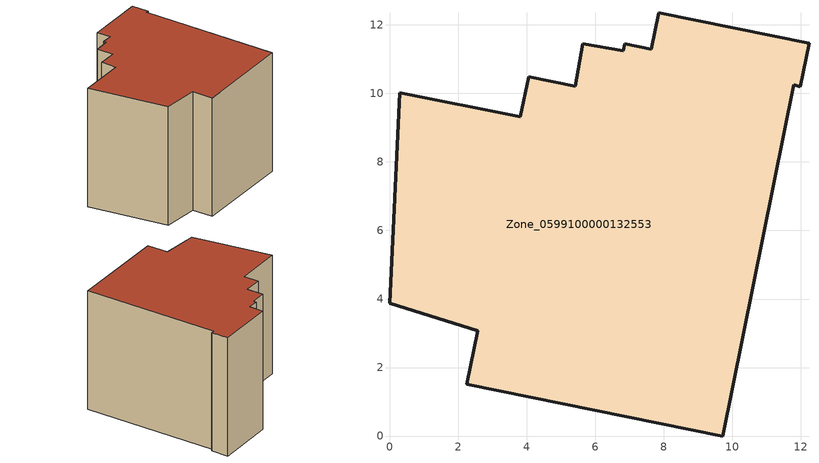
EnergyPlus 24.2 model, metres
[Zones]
Zone_0599100000132553
 floor ground (C_G): 4.06,10.48 5.42,10.21 5.64,11.45 6.82,11.24 6.87,11.45 7.64,11.29 7.85,12.35 12.24,11.47 11.98,10.2 11.8,10.25 9.72,0 2.25,1.51 2.57,3.08 0,3.87 0.3,10.02 3.82,9.32 z0
 wall outside (C_F): 0,3.87 2.57,3.08 2.25,1.51 9.72,0 11.8,10.25 11.98,10.2 12.24,11.47 7.85,12.35 7.64,11.29 6.87,11.45 6.82,11.24 5.64,11.45 5.42,10.21 4.06,10.48 3.82,9.32 0.3,10.02 0,3.87 z0:9.41
 roof outside (C_R): 3.82,9.32 0.3,10.02 0,3.87 2.57,3.08 2.25,1.51 9.72,0 11.8,10.25 11.98,10.2 12.24,11.47 7.85,12.35 7.64,11.29 6.87,11.45 6.82,11.24 5.64,11.45 5.42,10.21 4.06,10.48 z9.41
[BUILDING]
Pand.0599100000132553: North Axis=0; Terrain=City; Loads Convergence Tolerance Value=0.04; Temperature Convergence Tolerance Value=0.4; Solar Distribution=FullExterior; Maximum Number of Warmup Days=25; Minimum Number of Warmup Days=1
[Site:Location]
Rotterdam.The.Hague.AP_ZH_NLD Design_Conditions: Latitude=51.96; Longitude=4.45; Time Zone=1; Elevation=-4.5
[SITE:GROUNDTEMPERATURE:BUILDINGSURFACE]
18, 18, 18, 18, 18, 18, 18, 18, 18, 18, 18, 18
[MATERIAL] Thermal Absorptance=0.9; Solar Absorptance=0.7; Visible Absorptance=0.7
Name | Roughness | Thickness | Conductivity | Density | Specific Heat
G.TC.1946 | MediumSmooth | 0.15 | 1 | 540 | 1210
F.TC.1946 | Rough | 0.3 | 0.857143 | 1920 | 840
R.TC.1946 | MediumRough | 0.2 | 0.909091 | 1500 | 1000
[CONSTRUCTION]
C_G: G.TC.1946
C_F: F.TC.1946
C_R: R.TC.1946
[ZONE]
Zone_0599100000132553: Type=1; Multiplier=1; Ceiling Height=Autocalculate; Volume=Autocalculate; Floor Area=autocalculate; Part of Total Floor Area=Yes
[ZONEINFILTRATION:DESIGNFLOWRATE]
Infil_Zone_0599100000132553: Zone or ZoneList or Space or SpaceList=Zone_0599100000132553; Schedule=AlwaysOn; Design Flow Rate Calculation Method=Flow/Area; Flow Rate per Floor Area=0.003; Constant Term Coefficient=1; Temperature Term Coefficient=0; Velocity Term Coefficient=0; Velocity Squared Term Coefficient=0
[HVACTEMPLATE:ZONE:IDEALLOADSAIRSYSTEM]
Zone_0599100000132553: Maximum Heating Supply Air Temperature=50; Minimum Cooling Supply Air Temperature=13; Maximum Heating Supply Air Humidity Ratio=0.0156; Minimum Cooling Supply Air Humidity Ratio=0.0077; Heating Limit=NoLimit; Cooling Limit=NoLimit; Dehumidification Control Type=ConstantSensibleHeatRatio; Cooling Sensible Heat Ratio=0.7; Dehumidification Setpoint=60; Humidification Control Type=None; Humidification Setpoint=30; Outdoor Air Method=None; Outdoor Air Flow Rate per Person=0.00944; Outdoor Air Flow Rate per Zone Floor Area=0; Outdoor Air Flow Rate per Zone=0; Demand Controlled Ventilation Type=None; Outdoor Air Economizer Type=NoEconomizer; Heat Recovery Type=None; Sensible Heat Recovery Effectiveness=0.7; Latent Heat Recovery Effectiveness=0.65
[ZONECONTROL:THERMOSTAT]
ThermostatControl_Zone_0599100000132553: Zone or ZoneList=Zone_0599100000132553; Control Type Schedule=DualSetpointControlType; Control 1=Thermostat_Zone_0599100000132553; Temperature Difference Between Cutout And Setpoint=0
[THERMOSTATSETPOINT:DUALSETPOINT]
Thermostat_Zone_0599100000132553: Heating Setpoint Temperature Schedule=HeatingSetpoint_Zone_0599100000132553; Cooling Setpoint Temperature Schedule=CoolingSetpoint_Zone_0599100000132553
[SCHEDULE:COMPACT]
HeatingSetpoint_Zone_0599100000132553: Through: 12/31, For: AllDays, Until: 24:00, 21
CoolingSetpoint_Zone_0599100000132553: Through: 12/31, For: AllDays, Until: 24:00, 24
DualSetpointControlType: Through: 12/31, For: AllDays, Until: 24:00, 4
AlwaysOn: Through: 12/31, For: AllDays, Until: 24:00, 1
